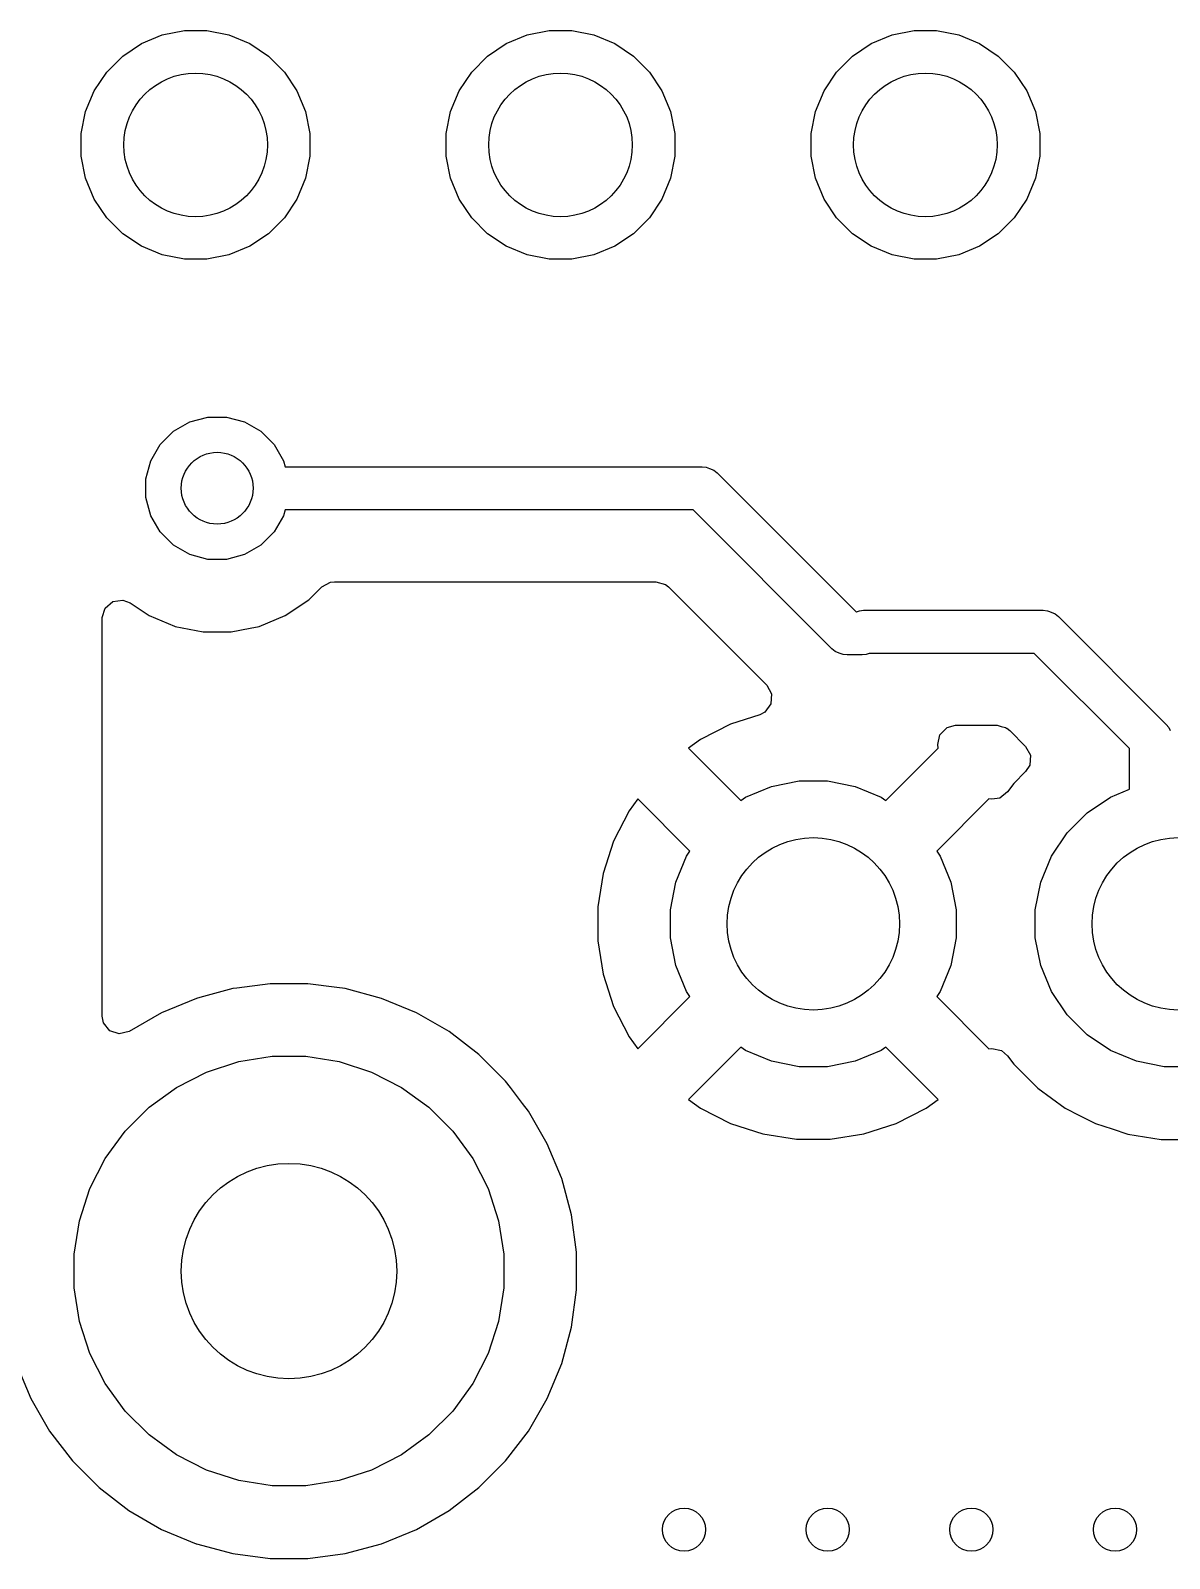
# Model space of a CAD drawing. Extents: x 103 to 241, y -131 to -73.
# Drawn here: x 215.45 to 223.38, y -104.7 to -94.06 of the extents above; entities that cross this region are included whole.
import ezdxf

# ---------------------------------------------------------------- set-up
doc = ezdxf.new("R2010")
doc.units = 0
doc.layers.add('BLACK', color=7, linetype='CONTINUOUS')

msp = doc.modelspace()

# ---------------------------------------------------------------- linework, layer by layer
at = {"layer": 'BLACK', "linetype": 'CONTINUOUS'}
for p, q in [((216.222885, -94.154464), (216.367774, -94.094449)), ((216.367774, -94.094449), (216.521588, -94.063853)), ((216.521588, -94.063853), (216.678416, -94.063853)), ((216.678416, -94.063853), (216.83223, -94.094449)), ((216.83223, -94.094449), (216.977119, -94.154464)), ((218.762885, -94.154464), (218.907774, -94.094449)), ((218.907774, -94.094449), (219.061588, -94.063853)), ((219.061588, -94.063853), (219.218416, -94.063853)), ((219.218416, -94.063853), (219.37223, -94.094449)), ((219.37223, -94.094449), (219.517119, -94.154464)), ((221.302886, -94.154466), (221.447775, -94.094451)), ((221.447775, -94.094451), (221.601589, -94.063855)), ((221.601589, -94.063855), (221.758417, -94.063855)), ((221.758417, -94.063855), (221.912231, -94.094451)), ((221.912231, -94.094451), (222.05712, -94.154466)), ((216.092487, -94.241593), (216.222885, -94.154464)), ((216.977119, -94.154464), (217.107517, -94.241593)), ((218.632487, -94.241593), (218.762885, -94.154464)), ((219.517119, -94.154464), (219.647517, -94.241593)), ((221.172488, -94.241595), (221.302886, -94.154466)), ((222.05712, -94.154466), (222.187518, -94.241595)), ((215.981594, -94.352486), (216.092487, -94.241593)), ((217.107517, -94.241593), (217.21841, -94.352486)), ((218.521594, -94.352486), (218.632487, -94.241593)), ((219.647517, -94.241593), (219.75841, -94.352486)), ((221.061595, -94.352488), (221.172488, -94.241595)), ((222.187518, -94.241595), (222.298411, -94.352488)), ((215.894465, -94.482884), (215.981594, -94.352486)), ((217.21841, -94.352486), (217.305539, -94.482884)), ((218.434465, -94.482884), (218.521594, -94.352486)), ((219.75841, -94.352486), (219.845539, -94.482884)), ((220.974466, -94.482886), (221.061595, -94.352488)), ((222.298411, -94.352488), (222.38554, -94.482886)), ((215.83445, -94.627773), (215.894465, -94.482884)), ((217.305539, -94.482884), (217.365554, -94.627773)), ((218.37445, -94.627773), (218.434465, -94.482884)), ((219.845539, -94.482884), (219.905554, -94.627773)), ((220.914451, -94.627775), (220.974466, -94.482886)), ((222.38554, -94.482886), (222.445555, -94.627775)), ((215.803854, -94.781587), (215.83445, -94.627773)), ((217.365554, -94.627773), (217.39615, -94.781587)), ((218.343854, -94.781587), (218.37445, -94.627773)), ((219.905554, -94.627773), (219.93615, -94.781587)), ((220.883855, -94.781589), (220.914451, -94.627775)), ((222.445555, -94.627775), (222.476151, -94.781589)), ((215.803854, -94.938415), (215.803854, -94.781587)), ((217.39615, -94.781587), (217.39615, -94.938415)), ((218.343854, -94.938415), (218.343854, -94.781587)), ((219.93615, -94.781587), (219.93615, -94.938415)), ((220.883855, -94.938417), (220.883855, -94.781589)), ((222.476151, -94.781589), (222.476151, -94.938417)), ((215.83445, -95.092229), (215.803854, -94.938415)), ((217.39615, -94.938415), (217.365554, -95.092229)), ((218.37445, -95.092229), (218.343854, -94.938415)), ((219.93615, -94.938415), (219.905554, -95.092229)), ((220.914451, -95.092231), (220.883855, -94.938417)), ((222.476151, -94.938417), (222.445555, -95.092231)), ((215.894465, -95.237118), (215.83445, -95.092229)), ((217.365554, -95.092229), (217.305539, -95.237118)), ((218.434465, -95.237118), (218.37445, -95.092229)), ((219.905554, -95.092229), (219.845539, -95.237118)), ((220.974466, -95.23712), (220.914451, -95.092231)), ((222.445555, -95.092231), (222.38554, -95.23712)), ((215.981594, -95.367516), (215.894465, -95.237118)), ((217.305539, -95.237118), (217.21841, -95.367516)), ((218.521594, -95.367516), (218.434465, -95.237118)), ((219.845539, -95.237118), (219.75841, -95.367516)), ((221.061595, -95.367518), (220.974466, -95.23712)), ((222.38554, -95.23712), (222.298411, -95.367518)), ((216.092487, -95.478409), (215.981594, -95.367516)), ((217.21841, -95.367516), (217.107517, -95.478409)), ((218.632487, -95.478409), (218.521594, -95.367516)), ((219.75841, -95.367516), (219.647517, -95.478409)), ((221.172488, -95.478411), (221.061595, -95.367518)), ((222.298411, -95.367518), (222.187518, -95.478411)), ((216.222885, -95.565538), (216.092487, -95.478409)), ((217.107517, -95.478409), (216.977119, -95.565538)), ((218.762885, -95.565538), (218.632487, -95.478409)), ((219.647517, -95.478409), (219.517119, -95.565538)), ((221.302886, -95.56554), (221.172488, -95.478411)), ((222.187518, -95.478411), (222.05712, -95.56554)), ((216.367774, -95.625553), (216.222885, -95.565538)), ((216.977119, -95.565538), (216.83223, -95.625553)), ((218.907774, -95.625553), (218.762885, -95.565538)), ((219.517119, -95.565538), (219.37223, -95.625553)), ((221.447775, -95.625555), (221.302886, -95.56554)), ((222.05712, -95.56554), (221.912231, -95.625555)), ((216.521588, -95.656149), (216.367774, -95.625553)), ((216.678416, -95.656149), (216.521588, -95.656149)), ((216.83223, -95.625553), (216.678416, -95.656149)), ((219.061588, -95.656149), (218.907774, -95.625553)), ((219.218416, -95.656149), (219.061588, -95.656149)), ((219.37223, -95.625553), (219.218416, -95.656149)), ((221.601589, -95.656151), (221.447775, -95.625555)), ((221.758417, -95.656151), (221.601589, -95.656151)), ((221.912231, -95.625555), (221.758417, -95.656151)), ((216.445619, -96.853323), (216.558658, -96.78806)), ((216.558658, -96.78806), (216.684737, -96.754278)), ((216.684737, -96.754278), (216.815263, -96.754278)), ((216.815263, -96.754278), (216.941342, -96.78806)), ((216.941342, -96.78806), (217.054381, -96.853323)), ((216.353323, -96.945619), (216.445619, -96.853323)), ((217.054381, -96.853323), (217.146677, -96.945619)), ((216.28806, -97.058658), (216.353323, -96.945619)), ((217.146677, -96.945619), (217.21194, -97.058658)), ((216.254278, -97.184737), (216.28806, -97.058658)), ((217.21194, -97.058658), (217.223017, -97.1)), ((217.223017, -97.1), (220.125, -97.1)), ((220.125, -97.1), (220.154264, -97.102882)), ((220.154264, -97.102882), (220.176661, -97.112159)), ((220.176661, -97.112159), (220.208335, -97.125279)), ((216.254278, -97.315263), (216.254278, -97.184737)), ((220.208335, -97.125279), (220.231066, -97.143934)), ((220.231066, -97.143934), (221.198084, -98.110952)), ((216.28806, -97.441342), (216.254278, -97.315263)), ((217.223017, -97.4), (217.21194, -97.441342)), ((220.062868, -97.4), (217.223017, -97.4)), ((221.029886, -98.367018), (220.062868, -97.4)), ((216.353323, -97.554381), (216.28806, -97.441342)), ((217.21194, -97.441342), (217.146677, -97.554381)), ((216.445619, -97.646677), (216.353323, -97.554381)), ((217.146677, -97.554381), (217.054381, -97.646677)), ((216.558658, -97.71194), (216.445619, -97.646677)), ((216.684737, -97.745722), (216.558658, -97.71194)), ((216.815263, -97.745722), (216.684737, -97.745722)), ((216.941342, -97.71194), (216.815263, -97.745722)), ((217.054381, -97.646677), (216.941342, -97.71194)), ((217.387782, -98.027139), (217.478103, -97.936817)), ((217.478103, -97.936817), (217.539424, -97.903334)), ((217.539424, -97.903334), (217.565783, -97.9005)), ((217.565783, -97.9005), (219.804192, -97.9005)), ((219.804192, -97.9005), (219.871231, -97.920185)), ((219.871231, -97.920185), (219.891873, -97.936819)), ((219.891873, -97.936819), (220.576052, -98.620999)), ((215.970185, -98.084031), (216.022989, -98.038276)), ((216.022989, -98.038276), (216.092147, -98.028332)), ((216.092147, -98.028332), (216.143391, -98.047968)), ((216.143391, -98.047968), (216.276079, -98.136628)), ((217.223914, -98.136632), (217.387782, -98.027139)), ((215.9505, -98.15107), (215.970185, -98.084031)), ((215.9505, -100.925513), (215.9505, -98.15107)), ((216.276079, -98.136628), (216.276092, -98.136635)), ((216.276092, -98.136635), (216.452566, -98.209732)), ((217.041835, -98.212051), (217.223914, -98.136632)), ((221.198084, -98.110952), (221.201254, -98.110952)), ((221.201254, -98.110952), (221.220736, -98.102882)), ((221.220736, -98.102882), (221.25, -98.1)), ((221.25, -98.1), (222.5, -98.1)), ((222.5, -98.1), (222.529264, -98.102882)), ((222.529264, -98.102882), (222.543208, -98.108658)), ((222.543208, -98.108658), (222.583335, -98.125279)), ((222.583335, -98.125279), (222.606066, -98.143934)), ((222.606066, -98.143934), (223.356066, -98.893934)), ((216.452566, -98.209732), (216.458165, -98.212051)), ((216.458165, -98.212051), (216.458169, -98.212051)), ((216.458169, -98.212051), (216.45817, -98.212052)), ((216.45817, -98.212052), (216.651456, -98.2505)), ((216.651456, -98.2505), (216.651459, -98.2505)), ((216.651459, -98.2505), (216.848543, -98.2505)), ((216.848543, -98.2505), (216.978582, -98.224632)), ((216.978582, -98.224632), (217.041835, -98.212051)), ((221.052617, -98.385673), (221.029886, -98.367018)), ((221.080248, -98.397118), (221.052617, -98.385673)), ((221.106688, -98.40807), (221.080248, -98.397118)), ((221.135952, -98.410952), (221.106688, -98.40807)), ((221.239048, -98.410952), (221.135952, -98.410952)), ((221.268312, -98.40807), (221.239048, -98.410952)), ((221.287794, -98.4), (221.268312, -98.40807)), ((222.437868, -98.4), (221.287794, -98.4)), ((223.1, -99.062132), (222.437868, -98.4)), ((220.576052, -98.620999), (220.609537, -98.682322)), ((220.609537, -98.682322), (220.604553, -98.752014)), ((220.562681, -98.807947), (220.52669, -98.826611)), ((220.604553, -98.752014), (220.562681, -98.807947)), ((220.324193, -98.892406), (220.113828, -98.999593)), ((220.52669, -98.826611), (220.324193, -98.892406)), ((221.781452, -98.965851), (221.830503, -98.916095)), ((221.830503, -98.916095), (221.890705, -98.9005)), ((221.890705, -98.9005), (222.179192, -98.9005)), ((222.179192, -98.9005), (222.208632, -98.909144)), ((222.208632, -98.909144), (222.238619, -98.915668)), ((222.238619, -98.915668), (222.243634, -98.919422)), ((222.243634, -98.919422), (222.246231, -98.920185)), ((222.246231, -98.920185), (222.266873, -98.936819)), ((223.356066, -98.893934), (223.374721, -98.916665)), ((223.374721, -98.916665), (223.383069, -98.936819)), ((220.113828, -98.999593), (220.030892, -99.059849)), ((221.767087, -99.034228), (221.781452, -98.965851)), ((222.266873, -98.936819), (222.377583, -99.047529)), ((220.030892, -99.059849), (220.39445, -99.423407)), ((221.405545, -99.423406), (221.769103, -99.059849)), ((221.769103, -99.059849), (221.767087, -99.034228)), ((222.377583, -99.047529), (222.411068, -99.108852)), ((222.411068, -99.108852), (222.406084, -99.178544)), ((223.1, -99.346155), (223.1, -99.062132)), ((222.377584, -99.222891), (222.29548, -99.304995)), ((222.406084, -99.178544), (222.377584, -99.222891)), ((220.428601, -99.400588), (220.609713, -99.325569)), ((220.609713, -99.325569), (220.801981, -99.287324)), ((220.801981, -99.287324), (220.998015, -99.287324)), ((220.998015, -99.287324), (221.190283, -99.325569)), ((221.190283, -99.325569), (221.371395, -99.400588)), ((222.29548, -99.304995), (222.252446, -99.364225)), ((222.968602, -99.400582), (223.1, -99.346155)), ((219.677338, -99.413403), (219.617082, -99.496339)), ((220.040896, -99.77696), (219.677338, -99.413403)), ((220.39445, -99.423407), (220.428601, -99.400588)), ((221.371395, -99.400588), (221.405545, -99.423406)), ((222.122656, -99.413402), (221.759098, -99.776959)), ((222.142402, -99.414956), (222.122656, -99.413402)), ((222.197115, -99.40689), (222.142402, -99.414956)), ((222.252446, -99.364225), (222.197115, -99.40689)), ((222.805606, -99.509493), (222.968602, -99.400582)), ((219.617082, -99.496339), (219.509895, -99.706706)), ((222.666989, -99.64811), (222.805606, -99.509493)), ((222.558078, -99.811106), (222.666989, -99.64811)), ((219.509895, -99.706706), (219.436932, -99.931261)), ((219.943058, -99.992224), (220.018077, -99.811112)), ((220.018077, -99.811112), (220.040896, -99.77696)), ((221.759098, -99.776959), (221.781919, -99.811112)), ((221.781919, -99.811112), (221.856938, -99.992224)), ((222.483059, -99.992218), (222.558078, -99.811106)), ((219.436932, -99.931261), (219.399998, -100.164456)), ((219.904813, -100.184492), (219.943058, -99.992224)), ((221.856938, -99.992224), (221.895183, -100.184492)), ((222.444814, -100.184486), (222.483059, -99.992218)), ((219.399998, -100.164456), (219.399998, -100.400561)), ((219.904813, -100.380526), (219.904813, -100.184492)), ((221.895183, -100.184492), (221.895183, -100.380526)), ((222.444814, -100.38052), (222.444814, -100.184486)), ((219.399998, -100.400561), (219.436932, -100.633756)), ((219.943058, -100.572794), (219.904813, -100.380526)), ((221.895183, -100.380526), (221.856938, -100.572794)), ((222.483059, -100.572788), (222.444814, -100.38052)), ((220.018077, -100.753906), (219.943058, -100.572794)), ((221.856938, -100.572794), (221.781919, -100.753906)), ((222.558078, -100.7539), (222.483059, -100.572788)), ((217.118872, -100.6995), (216.887772, -100.729926)), ((217.11888, -100.6995), (217.118872, -100.6995)), ((217.38112, -100.6995), (217.11888, -100.6995)), ((217.381127, -100.6995), (217.38112, -100.6995)), ((217.583339, -100.726123), (217.381127, -100.6995)), ((217.641116, -100.73373), (217.583339, -100.726123)), ((219.436932, -100.633756), (219.509895, -100.858311)), ((216.605571, -100.801605), (216.363309, -100.901953)), ((216.605581, -100.801602), (216.605571, -100.801605)), ((216.628421, -100.795482), (216.605581, -100.801602)), ((216.858884, -100.73373), (216.628421, -100.795482)), ((216.887772, -100.729926), (216.858884, -100.73373)), ((217.894419, -100.801602), (217.641116, -100.73373)), ((217.894421, -100.801603), (217.894419, -100.801602)), ((217.894428, -100.801605), (217.894421, -100.801603)), ((218.13669, -100.901953), (217.894428, -100.801605)), ((219.677338, -101.151614), (220.040895, -100.788056)), ((220.040895, -100.788056), (220.018077, -100.753906)), ((221.781919, -100.753906), (221.759099, -100.788057)), ((221.759099, -100.788057), (222.122655, -101.151613)), ((222.666989, -100.916896), (222.558078, -100.7539)), ((215.959382, -100.971598), (215.9505, -100.925513)), ((216.363304, -100.901956), (216.136499, -101.032901)), ((216.363309, -100.901953), (216.363304, -100.901956)), ((218.1367, -100.901958), (218.13669, -100.901953)), ((218.363803, -101.033075), (218.1367, -100.901958)), ((219.509895, -100.858311), (219.617085, -101.068683)), ((222.805606, -101.055513), (222.666989, -100.916896)), ((216.002572, -101.02652), (215.959382, -100.971598)), ((216.068599, -101.049373), (216.002572, -101.02652)), ((216.136499, -101.032901), (216.068599, -101.049373)), ((218.571851, -101.192718), (218.363803, -101.033075)), ((219.617085, -101.068683), (219.677336, -101.151613)), ((219.677336, -101.151613), (219.677338, -101.151614)), ((220.394448, -101.141609), (220.030891, -101.505167)), ((220.428601, -101.16443), (220.394448, -101.141609)), ((221.405546, -101.14161), (221.371395, -101.16443)), ((221.769103, -101.505167), (221.405546, -101.14161)), ((222.122655, -101.151613), (222.142407, -101.150059)), ((222.142407, -101.150059), (222.210785, -101.164423)), ((222.968602, -101.164424), (222.805606, -101.055513)), ((216.675975, -101.314181), (216.899832, -101.241445)), ((216.899832, -101.241445), (217.132311, -101.204624)), ((217.132311, -101.204624), (217.367689, -101.204624)), ((217.367689, -101.204624), (217.600168, -101.241445)), ((217.600168, -101.241445), (217.824025, -101.314181)), ((218.57186, -101.192726), (218.571851, -101.192718)), ((218.757274, -101.37814), (218.57186, -101.192726)), ((220.609713, -101.239449), (220.428601, -101.16443)), ((220.801981, -101.277694), (220.609713, -101.239449)), ((221.190283, -101.239449), (220.998015, -101.277694)), ((221.371395, -101.16443), (221.190283, -101.239449)), ((222.210785, -101.164423), (222.252453, -101.200789)), ((222.252453, -101.200789), (222.295482, -101.260013)), ((222.295482, -101.260013), (222.462489, -101.42702)), ((223.149714, -101.239443), (222.968602, -101.164424)), ((223.341982, -101.277688), (223.149714, -101.239443)), ((216.466252, -101.42104), (216.675975, -101.314181)), ((217.824025, -101.314181), (218.033748, -101.42104)), ((220.998015, -101.277694), (220.801981, -101.277694)), ((223.538016, -101.277688), (223.341982, -101.277688)), ((216.275828, -101.559391), (216.466252, -101.42104)), ((218.033748, -101.42104), (218.224172, -101.559391)), ((218.757281, -101.378148), (218.757274, -101.37814)), ((218.757282, -101.378149), (218.757281, -101.378148)), ((218.790856, -101.421903), (218.757282, -101.378149)), ((218.876406, -101.533393), (218.790856, -101.421903)), ((222.462489, -101.42702), (222.653566, -101.565846)), ((216.109391, -101.725828), (216.275828, -101.559391)), ((218.224172, -101.559391), (218.390609, -101.725828)), ((218.876407, -101.533394), (218.876406, -101.533393)), ((218.916924, -101.586197), (218.876407, -101.533394)), ((220.030891, -101.505167), (220.113826, -101.565423)), ((220.113826, -101.565423), (220.324195, -101.672611)), ((221.4758, -101.672611), (221.686161, -101.565427)), ((221.686161, -101.565427), (221.686167, -101.565423)), ((221.686167, -101.565423), (221.769102, -101.505167)), ((221.769102, -101.505167), (221.769103, -101.505167)), ((222.653566, -101.565846), (222.75299, -101.616505)), ((219.048041, -101.813299), (218.916924, -101.586197)), ((220.324195, -101.672611), (220.54875, -101.745574)), ((221.251245, -101.745574), (221.4758, -101.672611)), ((222.75299, -101.616505), (222.864002, -101.673069)), ((222.864002, -101.673069), (222.864004, -101.673069)), ((222.864004, -101.673069), (222.864007, -101.673071)), ((222.864007, -101.673071), (222.979878, -101.71072)), ((215.97104, -101.916252), (216.109391, -101.725828)), ((218.390609, -101.725828), (218.52896, -101.916252)), ((220.54875, -101.745574), (220.548749, -101.745574)), ((220.548749, -101.745574), (220.781946, -101.782509)), ((220.781946, -101.782509), (221.01805, -101.782509)), ((221.01805, -101.782509), (221.251245, -101.745574)), ((222.979878, -101.71072), (223.08863, -101.746056)), ((223.08863, -101.746056), (223.321902, -101.783003)), ((223.321902, -101.783003), (223.321907, -101.783003)), ((223.321907, -101.783003), (223.558096, -101.783003)), ((219.048046, -101.813309), (219.048041, -101.813299)), ((219.146627, -102.051305), (219.048046, -101.813309)), ((215.864181, -102.125975), (215.97104, -101.916252)), ((218.52896, -101.916252), (218.635819, -102.125975)), ((219.148398, -102.055581), (219.146627, -102.051305)), ((219.21627, -102.308884), (219.148398, -102.055581)), ((215.791445, -102.349832), (215.864181, -102.125975)), ((218.635819, -102.125975), (218.708555, -102.349832)), ((219.2505, -102.56888), (219.21627, -102.308884)), ((215.754624, -102.582311), (215.791445, -102.349832)), ((218.708555, -102.349832), (218.745376, -102.582311)), ((215.754624, -102.817689), (215.754624, -102.582311)), ((218.745376, -102.582311), (218.745376, -102.817689)), ((219.2505, -102.83112), (219.2505, -102.56888)), ((215.791445, -103.050168), (215.754624, -102.817689)), ((218.745376, -102.817689), (218.708555, -103.050168)), ((219.21627, -103.091116), (219.2505, -102.83112)), ((215.864181, -103.274025), (215.791445, -103.050168)), ((218.708555, -103.050168), (218.635819, -103.274025)), ((219.148398, -103.344419), (219.21627, -103.091116)), ((215.97104, -103.483748), (215.864181, -103.274025)), ((218.635819, -103.274025), (218.52896, -103.483748)), ((215.351605, -103.344428), (215.451953, -103.58669)), ((219.048043, -103.586697), (219.148398, -103.344419)), ((216.109391, -103.674172), (215.97104, -103.483748)), ((218.52896, -103.483748), (218.390609, -103.674172)), ((215.451953, -103.58669), (215.451958, -103.5867)), ((215.451958, -103.5867), (215.583075, -103.813803)), ((218.916924, -103.813803), (219.048043, -103.586697)), ((216.275828, -103.840609), (216.109391, -103.674172)), ((218.390609, -103.674172), (218.224172, -103.840609)), ((215.583075, -103.813803), (215.742718, -104.021851)), ((216.466252, -103.97896), (216.275828, -103.840609)), ((218.224172, -103.840609), (218.033748, -103.97896)), ((218.757282, -104.021851), (218.916924, -103.813803)), ((215.742718, -104.021851), (215.742726, -104.02186)), ((215.742726, -104.02186), (215.92814, -104.207274)), ((216.675975, -104.085819), (216.466252, -103.97896)), ((218.033748, -103.97896), (217.824025, -104.085819)), ((218.57186, -104.207274), (218.757274, -104.02186)), ((218.757274, -104.02186), (218.757277, -104.021855)), ((218.757277, -104.021855), (218.757282, -104.021851)), ((216.899832, -104.158555), (216.675975, -104.085819)), ((217.824025, -104.085819), (217.600168, -104.158555)), ((215.92814, -104.207274), (215.928148, -104.207281)), ((215.928148, -104.207281), (216.136196, -104.366924)), ((217.132311, -104.195376), (216.899832, -104.158555)), ((217.367689, -104.195376), (217.132311, -104.195376)), ((217.600168, -104.158555), (217.367689, -104.195376)), ((218.363803, -104.366924), (218.571851, -104.207282)), ((218.571851, -104.207282), (218.571855, -104.207277)), ((218.571855, -104.207277), (218.57186, -104.207274)), ((216.136196, -104.366924), (216.363299, -104.498041)), ((218.136697, -104.498043), (218.363803, -104.366924)), ((216.363299, -104.498041), (216.363309, -104.498046)), ((216.363309, -104.498046), (216.604852, -104.598096)), ((217.894419, -104.598398), (218.136697, -104.498043)), ((216.604852, -104.598096), (216.605581, -104.598398)), ((216.605581, -104.598398), (216.858884, -104.66627)), ((217.641116, -104.66627), (217.894419, -104.598398)), ((216.858884, -104.66627), (217.11888, -104.7005)), ((217.11888, -104.7005), (217.118887, -104.7005)), ((217.118887, -104.7005), (217.381113, -104.7005)), ((217.381113, -104.7005), (217.38112, -104.7005)), ((217.38112, -104.7005), (217.641116, -104.66627))]:
    msp.add_line(p, q, dxfattribs=at)
at = {"layer": 'BLACK'}
for centre, radius in [((216.600002, -94.860001), 0.5), ((219.140002, -94.860001), 0.5), ((221.680003, -94.860003), 0.5), ((216.75, -97.25), 0.25), ((220.899998, -100.282509), 0.6), ((223.439999, -100.282503), 0.6), ((217.25, -102.7), 0.75), ((220, -104.5), 0.15), ((221, -104.5), 0.15), ((222, -104.5), 0.15), ((223, -104.5), 0.15)]:
    msp.add_circle(centre, radius, dxfattribs=at)

doc.saveas('drawing.dxf')
